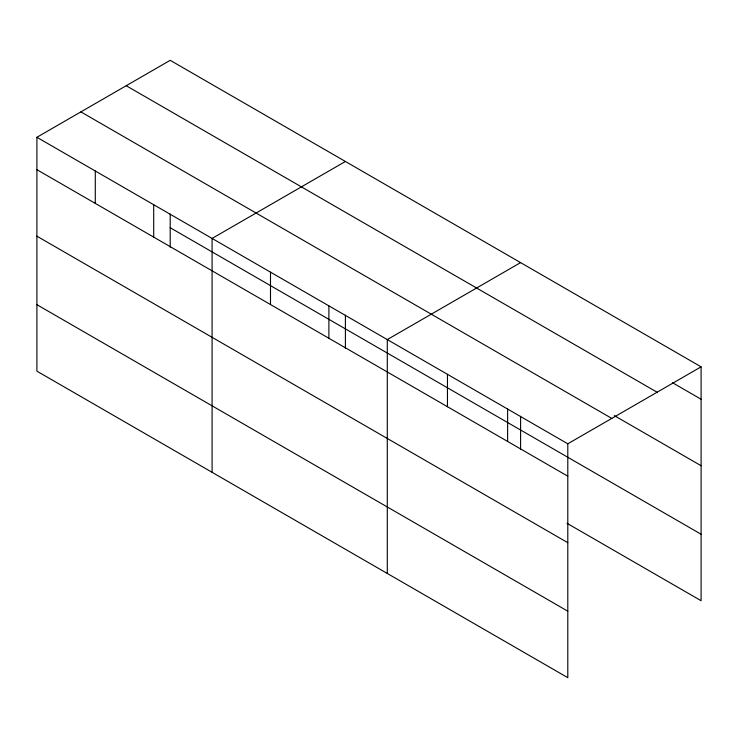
<?xml version="1.0" encoding="UTF-8"?>
<svg xmlns="http://www.w3.org/2000/svg" width="738" height="738" viewBox="0 0 738 738"><rect width="100%" height="100%" fill="white"/><g stroke="black" fill="none" stroke-linecap="round" stroke-linejoin="round"><path stroke-width="1.11" d="M36.9 137.286L567.799 443.796L567.799 677.678L36.9 371.168L36.9 137.286L170.201 60.322L701.1 366.832L701.1 600.714L566.959 523.27M345.402 161.474L212.092 238.429L212.092 472.32M520.594 262.617L387.293 339.581L387.293 573.463M567.799 443.796L701.1 366.832M672.493 382.718L701.1 399.23M126.216 85.719L657.106 392.229M614.302 415.605L701.1 465.724M80.894 111.89L611.784 418.4M170.201 227.719L701.1 534.229M36.9 169.685L567.799 476.195M36.9 236.178L567.799 542.688M36.9 304.683L567.799 611.193M520.594 416.315L520.594 449.497M507.624 409.055L507.624 441.462M447.459 374.323L447.459 406.721M345.402 315.163L345.402 348.354M328.89 305.864L328.89 338.262M270.495 272.147L270.495 304.554M170.201 214.02L170.201 247.202M153.698 204.721L153.698 237.119M95.294 171.004L95.294 203.402"/></g></svg>
